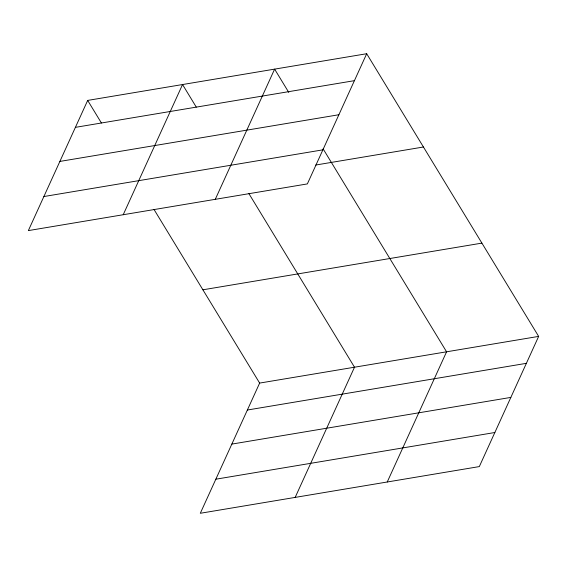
<?xml version="1.0" encoding="UTF-8"?>
<svg xmlns="http://www.w3.org/2000/svg" width="567" height="567" viewBox="0 0 567 567"><rect width="100%" height="100%" fill="white"/><g stroke="black" fill="none" stroke-linecap="round" stroke-linejoin="round"><path stroke-width="0.85" d="M87.679 100.416L28.35 230.606L307.357 183.914L366.693 53.723L87.679 100.416L101.408 122.982M123.216 214.73L182.546 84.54L196.274 107.106M215.283 199.322L274.619 69.131L288.801 92.449M154.018 209.464L259.643 383.086L200.307 513.277L479.321 466.584L538.65 336.394L366.693 53.723M295.173 497.401L354.503 367.21L248.885 193.588M387.247 481.993L446.576 351.802L323.126 148.873M75.404 127.355L354.41 80.663M59.875 161.425L338.882 114.74M43.879 196.536L322.885 149.844M315.727 165.032L423.436 147.002M202.894 289.801L481.9 243.115M259.643 383.086L538.65 336.394M247.361 410.026L526.374 363.334M231.839 444.096L510.846 397.403M215.836 479.2L494.849 432.515"/></g></svg>
